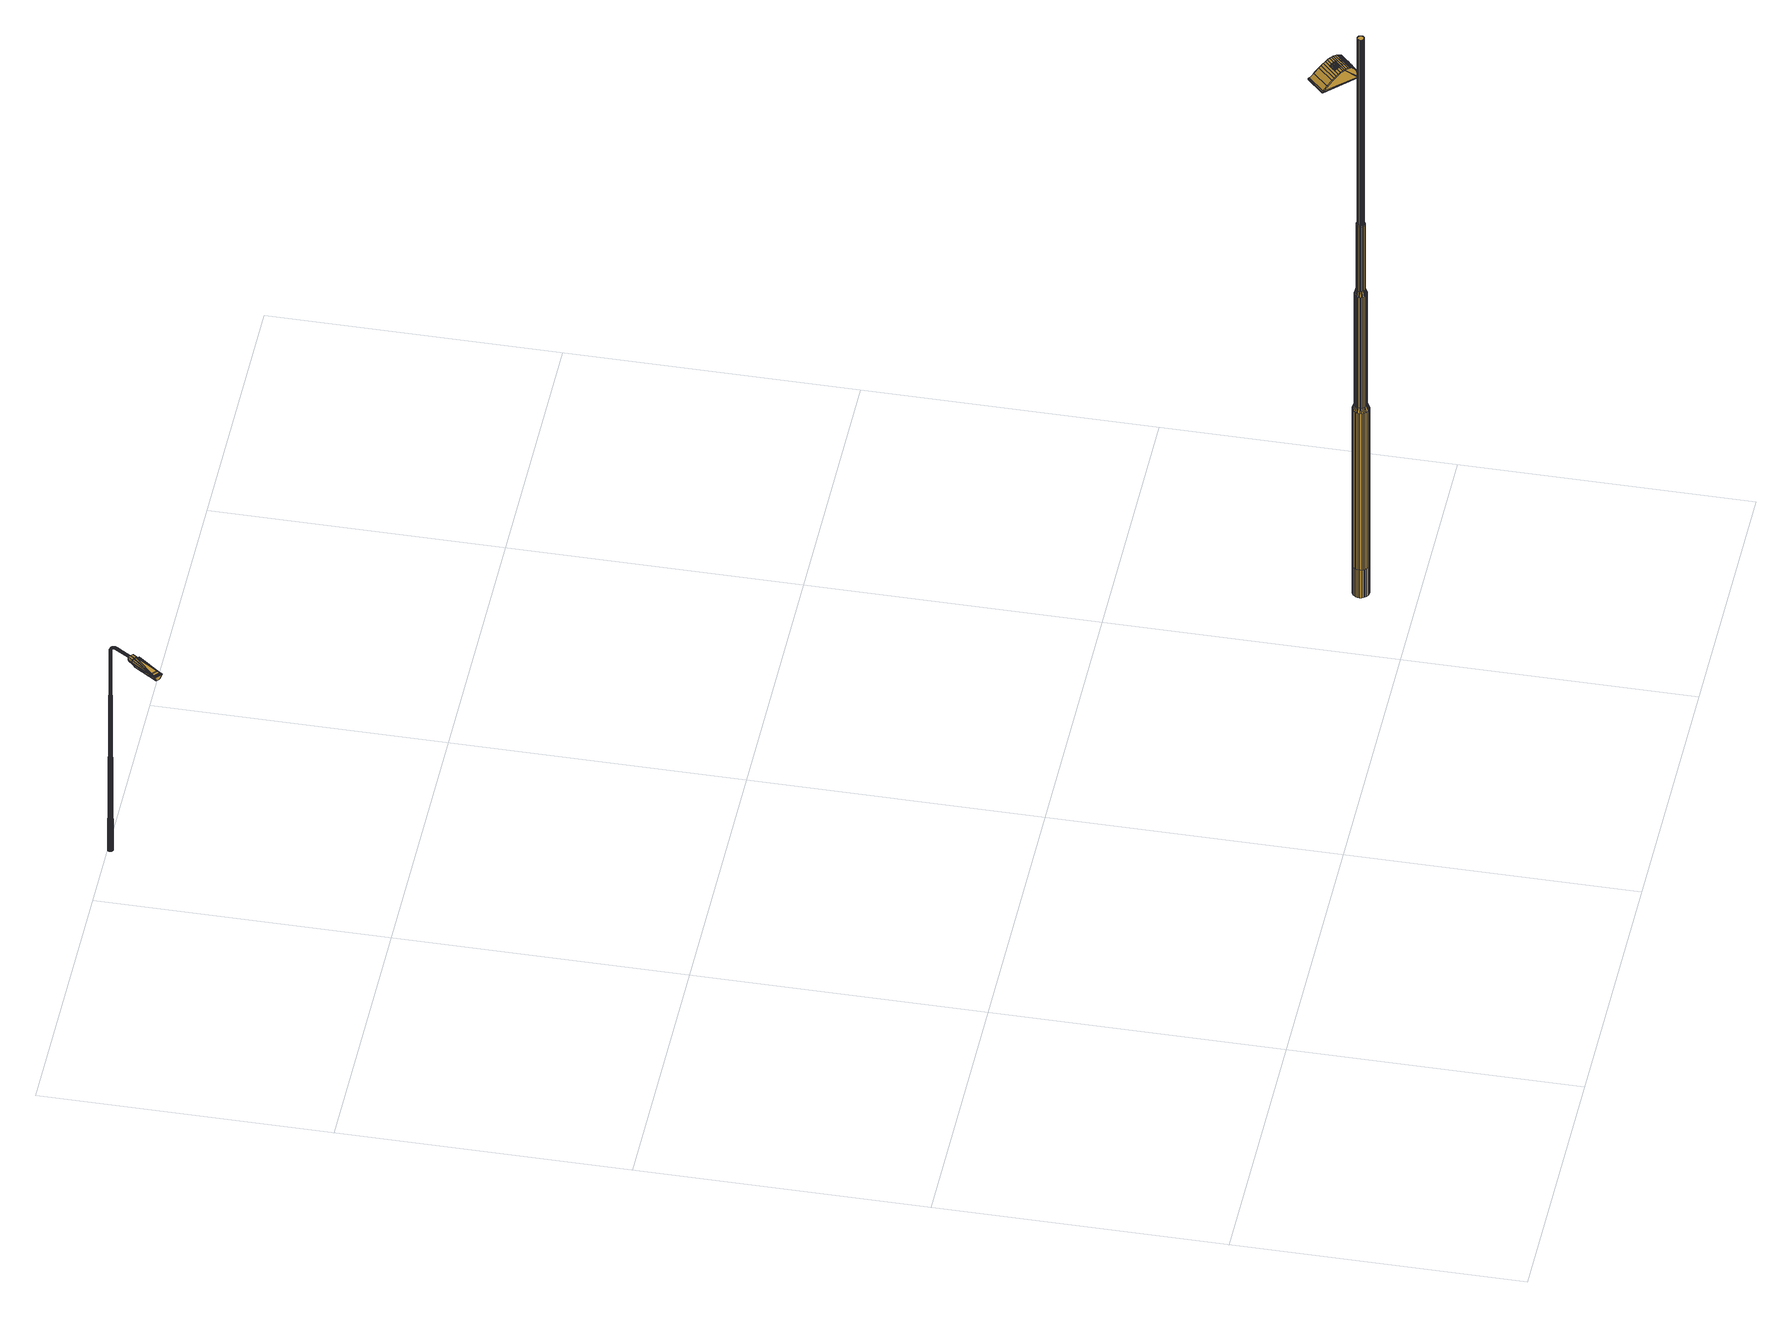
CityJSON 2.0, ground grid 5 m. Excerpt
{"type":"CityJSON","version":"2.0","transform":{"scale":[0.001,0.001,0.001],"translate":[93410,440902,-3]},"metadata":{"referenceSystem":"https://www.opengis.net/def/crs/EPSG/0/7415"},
"CityObjects":{
"cityfurniture1":{"type":"CityFurniture","attributes":{"Lichtpunttype":"Straatverlichting","Brondatum":"12-06-2019","Buurt_nummer":"62","Masttype":"80005 MAST 6M LPH 6M R.grijs VALMONT","Lamptype":"SON PRO E 50W E27","Buurtnaam":"Hillegersberg Noord","Nummer":"1","Geplaatst_op":"01-01-1995","Wijknummer":"6","Nivo":"0","Datum_laatste_mutatie":"07-06-2019","Straatnaam":"Wilgenoord","Thema":"Lichtmasten","Beheerobject":"23442/OVL-001","Armatuurtype":"490 SGS 203 1X SON 50W <NB>","Objecthoogte":"6","Klasse":"Tertiaire weg","Wijknaam":"Hillegersberg-Schiebroek","class":"Paal","function":"Lichtmast"},"geometry":[{"type":"MultiSurface","lod":"2","boundaries":[[[0,1,2,3,4,5]],[[6,7,8,9,10,11]],[[12,13,14,15,16,17]],[[18,19,20,21,22,23]],[[16,15,14,24,25,26]],[[11,10,9,27,28,29]],[[30,31,20,19,18,32]],[[23,22,21,33,34,35]],[[36,37,38,39]],[[40,41,42,31,30,32]],[[43,44,45,46,47,48]],[[14,49,50,24]],[[51,52,53,54]],[[55,56,45,44,43,57]],[[20,58,59,21]],[[49,60,61,50]],[[62,48,52,51]],[[26,25,24,2,1,0]],[[63,64,65,8,7,6]],[[9,66,67,27]],[[68,69,56,55,57,70]],[[71,5,72,73]],[[74,75,76,66]],[[61,77,78,79]],[[77,80,81,78]],[[82,71,73,83]],[[46,84,36,85]],[[37,82,83,38]],[[48,47,46,85,86,52]],[[80,6,11,81]],[[8,74,66,9]],[[87,88,89,90]],[[50,61,79,91]],[[85,36,39,92]],[[93,94,95,96]],[[97,98,99,100]],[[60,101,77,61]],[[102,23,35,103]],[[75,87,90,76]],[[24,50,91,2]],[[96,95,104,105]],[[59,96,105,106]],[[107,16,26,108]],[[109,63,6,80]],[[21,59,106,33]],[[95,51,54,104]],[[110,111,112,113]],[[88,32,18,89]],[[81,11,29,114]],[[98,115,116,99]],[[2,91,117,3]],[[94,62,51,95]],[[79,78,118,119]],[[52,86,85,92,120,53]],[[76,90,111,110]],[[27,67,121,122]],[[67,110,113,121]],[[66,76,110,67]],[[111,102,103,112]],[[123,124,125,126]],[[127,128,71,82]],[[90,89,102,111]],[[91,79,119,117]],[[115,107,108,116]],[[129,130,131,132]],[[58,93,96,59]],[[133,134,135,136]],[[124,137,138,125]],[[139,17,16,107]],[[84,140,37,36]],[[140,127,82,37]],[[101,109,80,77]],[[141,142,40,143]],[[144,141,143,145]],[[146,147,148,149]],[[13,150,49,14]],[[151,152,142,141]],[[136,135,153,154]],[[78,81,114,118]],[[89,18,23,102]],[[128,0,5,71]],[[135,144,145,153]],[[155,156,157,158]],[[159,160,98,97]],[[161,151,141,144]],[[162,57,43,163]],[[164,165,94,93]],[[147,166,167,148]],[[168,169,170,171]],[[31,172,58,20]],[[145,143,88,87]],[[56,97,100,45]],[[150,173,60,49]],[[132,131,174,175]],[[154,153,75,74]],[[176,177,123,178]],[[171,170,165,164]],[[156,179,180,157]],[[163,43,48,62]],[[153,145,87,75]],[[169,181,162,170]],[[166,155,158,167]],[[181,70,57,162]],[[182,168,171,183]],[[45,100,84,46]],[[184,133,136,185]],[[173,186,101,60]],[[186,187,109,101]],[[188,139,107,115]],[[42,183,172,31]],[[170,162,163,165]],[[116,108,128,127]],[[108,26,0,128]],[[99,116,127,140]],[[165,163,62,94]],[[69,159,97,56]],[[160,188,115,98]],[[143,40,32,88]],[[172,164,93,58]],[[187,189,63,109]],[[65,154,74,8]],[[183,171,164,172]],[[100,99,140,84]],[[190,191,192,193]],[[194,195,196,197]],[[198,199,200,201]],[[177,202,124,123]],[[203,204,168,182]],[[205,206,207,208,209,210]],[[211,212,202,177]],[[213,214,215,216]],[[217,210,209,218]],[[219,220,221,222]],[[223,213,216,224]],[[225,190,193,226]],[[220,227,228,221]],[[227,229,230,228]],[[231,232,155,166]],[[206,223,224,207]],[[233,203,182,234]],[[235,236,237,238]],[[239,240,241,242]],[[202,243,137,124]],[[191,194,197,192]],[[195,244,245,196]],[[246,231,166,147]],[[175,174,70,181]],[[245,247,201,248,249,250]],[[179,251,252,253,254,180]],[[152,255,233,234,256,142]],[[257,239,242,258]],[[214,235,238,215]],[[259,198,201,247,245,244]],[[260,261,184,185,262,189]],[[263,226,264,265,266,267]],[[268,211,177,176]],[[269,246,147,146]],[[270,267,266,243]],[[212,270,243,202]],[[271,268,176,252]],[[272,273,233,255,152,274]],[[275,276,277,184,261,260]],[[278,175,181,169]],[[279,280,179,156]],[[234,182,183,42]],[[281,271,252,251,179,280]],[[282,283,130,129]],[[256,234,42,41,40,142]],[[284,282,129,285]],[[126,125,186,173]],[[137,275,260,138]],[[232,279,156,155]],[[204,278,169,168]],[[243,266,275,137]],[[286,287,288,289]],[[290,291,159,69]],[[265,264,277,276,275,266]],[[292,274,152,151]],[[293,294,13,12,17,295]],[[192,197,296,287]],[[297,292,151,161]],[[296,298,292,297]],[[277,289,133,184]],[[226,193,286,264]],[[287,296,297,288]],[[197,196,298,296]],[[196,245,250,298]],[[193,192,287,286]],[[298,250,274,292]],[[291,299,160,159]],[[264,286,289,277]],[[289,288,134,133]],[[149,148,291,290]],[[273,300,203,233]],[[125,138,187,186]],[[157,180,295,301]],[[302,301,139,188]],[[158,157,301,302]],[[167,158,302,299]],[[288,297,161,134]],[[262,185,65,64,63,189]],[[134,161,144,135]],[[138,260,189,187]],[[185,136,154,65]],[[299,302,188,160]],[[301,295,17,139]],[[148,167,299,291]],[[303,126,173,150]],[[304,285,305,306]],[[305,132,175,278]],[[249,248,273,272,274,250]],[[300,306,204,203]],[[200,307,304,308]],[[178,123,126,303]],[[201,200,308,248]],[[294,303,150,13]],[[252,176,178,253]],[[248,308,300,273]],[[254,253,294,293,295,180]],[[307,284,285,304]],[[285,129,132,305]],[[309,217,218,310]],[[253,178,303,294]],[[308,304,306,300]],[[306,305,278,204]],[[117,119,311,312]],[[29,28,27,122,313,314]],[[53,120,92,315,316,317]],[[314,313,122,318,319,320]],[[3,117,312,321]],[[258,242,270,212]],[[112,103,322,323]],[[54,53,317,324]],[[113,112,323,325]],[[104,54,324,326]],[[106,105,327,328]],[[242,241,267,270]],[[329,257,258,330]],[[5,4,3,321,331,72]],[[105,104,326,327]],[[35,34,33,332,333,334]],[[103,35,334,322]],[[33,106,328,332]],[[229,335,336,230]],[[337,225,226,263,267,241]],[[216,215,338,339]],[[340,341,231,246]],[[341,342,232,231]],[[39,38,343,344]],[[338,345,282,284]],[[342,346,279,232]],[[224,216,339,199]],[[38,83,347,343]],[[207,224,199,198]],[[222,221,340,348]],[[92,39,344,315]],[[83,73,349,347]],[[350,351,352,353,354,355]],[[336,355,354,346]],[[353,352,271,281,280,354]],[[346,354,280,279]],[[345,356,283,282]],[[215,238,345,338]],[[221,228,341,340]],[[238,237,356,345]],[[72,331,321,357,358,359]],[[352,360,268,271]],[[351,361,360,352]],[[362,309,310,363]],[[335,364,355,336]],[[360,330,211,268]],[[330,258,212,211]],[[228,230,342,341]],[[365,146,149,366,131,130]],[[208,207,198,259,244,209]],[[361,329,330,360]],[[367,368,369,370]],[[368,362,363,369]],[[230,336,346,342]],[[218,209,244,195]],[[371,219,222,372,237,236]],[[372,222,348,373,356,237]],[[374,375,239,257]],[[376,374,257,329]],[[240,377,370,225,337,241]],[[339,338,284,307]],[[363,310,194,191]],[[375,378,240,239]],[[379,376,329,361]],[[348,340,246,269]],[[366,149,290,380,174,131]],[[369,363,191,190]],[[310,218,195,194]],[[378,381,367,370,377,240]],[[380,290,69,68,70,174]],[[364,382,383,351,350,355]],[[383,379,361,351]],[[370,369,190,225]],[[199,339,307,200]],[[384,220,219,385]],[[385,219,371,236,386,387]],[[318,388,325,323,322,334,333,332,328,327,326,324,317,316,315,344,343,347,349,359,358,357,389,390,391,392,320,319]],[[311,393,391,390]],[[312,311,390,389]],[[386,236,235,394]],[[356,373,348,269,395,283]],[[393,396,392,391]],[[397,398,399,206,205,210]],[[400,397,210,217]],[[395,269,146,365,130,283]],[[401,229,227,402]],[[403,404,400,405]],[[404,400,217,309]],[[406,385,384,407]],[[376,379,408,409]],[[402,227,220,384]],[[410,411,214,213]],[[399,412,223,206]],[[412,410,213,223]],[[413,414,415,416]],[[394,235,214,411]],[[417,362,368,418]],[[419,418,417,420]],[[335,229,401,421]],[[404,309,362,417]],[[411,410,412,399,398,397,400,404,417,418,422,423,424,415,414,409,408,425,426,427,421,401,402,384,385,387,386,394]],[[364,335,421,427]],[[416,415,424,428]],[[424,378,375,415]],[[383,382,364,427,426,425]],[[422,367,381,378,424,423]],[[415,375,374,414]],[[374,376,409,414]],[[424,423,429,428]],[[430,429,423,422]],[[418,368,367,422]],[[379,383,425,408]],[[431,427,426,425,432,433]],[[434,399,412,435]],[[407,384,402,436]],[[432,425,408,437]],[[438,409,414,413]],[[420,417,404,403]],[[439,401,421,440]],[[440,421,427,431]],[[435,412,410,441]],[[442,411,394,443]],[[437,408,409,438]],[[441,410,411,442]],[[405,400,397,444]],[[406,445,446,386,387,385]],[[436,402,401,439]],[[443,394,386,446]],[[434,447,444,397,398,399]],[[430,422,418,419]],[[122,121,388,318]],[[121,113,325,388]],[[114,29,314,396]],[[73,72,359,349]],[[118,114,396,393]],[[321,312,389,357]],[[119,118,393,311]],[[396,314,320,392]],[[448,449,450,451]],[[452,453,454,455]],[[456,457,458]],[[459,460,461]],[[462,463,464]],[[465,466,467]],[[451,450,468,469]],[[470,452,455,471]],[[472,473,474,475]],[[476,470,477,478,479]],[[480,481,482,483]],[[484,458,485,472,473,486,487,488,489]],[[490,475,474,491,492,493,469,468,494,495,496]],[[485,472,475,490]],[[497,498,499,478,477,500]],[[476,501,502,503,488,487,486,473,472,485,456,453,452,470]],[[487,488,504,493,492]],[[466,459,505,506,507]],[[466,508,509]],[[459,462,449,448]],[[501,510,502]],[[465,511,512]],[[513,465,512,514,462,464,515]],[[516,517,497,498]],[[518,462,514]],[[453,456,519,454]],[[473,486,491,474]],[[459,448,451,505]],[[503,510,489]],[[489,520,521,510]],[[456,485,490,496,519]],[[470,471,500,477]],[[498,516,522,499]],[[448,459,466,467,449]],[[466,465,513,515,464,462,459]],[[482,473,486,483]],[[489,503,488]],[[523,466,508]],[[521,501,476]],[[466,509,459]],[[460,459,466]],[[452,457,453]],[[510,501,521]],[[502,501,524,525]],[[463,461,460,523,508,509]],[[510,503,502]],[[503,502,525,526]],[[466,465,508]],[[459,463,462]],[[527,452,470]],[[508,465,513]],[[528,458,457,527]],[[498,497,529,507,506,499]],[[460,466,523]],[[463,459,509]],[[457,452,527]],[[458,456,485]],[[512,514,518,487,486,473,472,511]],[[459,461,463]],[[471,455,454,519,496,495,529,497,517,497,500]],[[462,464,515,513,465,467,449]],[[486,487,492,491]],[[449,467,494,468,450]],[[528,520,489,484,458]],[[467,466,507,529,495,494]],[[488,503,526,504]],[[520,528,527,470,476,521]],[[463,509,508,513,515,464]],[[457,456,453]],[[451,469,493,504,526,525,524,479,478,499,522,499,506,505]],[[501,476,479,524]],[[530,531,532,533]],[[533,534,535,532]],[[536,537,538,533,532,539]],[[538,540,534,533]],[[541,542,543,544,540,538,537]],[[545,531,530,546]],[[547,548,549,536,539,550,551]],[[532,535,550,539]],[[541,549,548,542]],[[532,531,545,552,553,535]],[[537,536,549,541]],[[554,555,546,530,533,534]]]}]},
"cityfurniture2":{"type":"CityFurniture","attributes":{"Lichtpunttype":"Straatverlichting","Brondatum":"12-06-2019","Buurt_nummer":"62","Masttype":"TRAMMAST LPH 10M","Lamptype":"CPO-TW 140W KL.728","Buurtnaam":"Hillegersberg Noord","Nummer":"15","Uithoudertype":"UITHOUDER OV CONVERSIEMODEL","Geplaatst_op":"02-12-2010","Wijknummer":"6","Nivo":"0","Datum_laatste_mutatie":"07-06-2019","Straatnaam":"Straatweg","Thema":"Lichtmasten","Beheerobject":"71935/OVL-015","Armatuurtype":"4767 ARM SGS 453 1X CPO-TW 140W K EB OC FG EVSA VLAK GLAS LS-6","Objecthoogte":"10","Klasse":"Verbindingsweg 2-zijdig","Wijknaam":"Hillegersberg-Schiebroek","class":"Paal","function":"Lichtmast"},"geometry":[{"type":"MultiSurface","lod":"2","boundaries":[[[556,557,558,559]],[[560,561,562,563]],[[564,565,566,567]],[[568,569,557,556]],[[570,571,572,573]],[[573,572,565,564]],[[559,558,561,560]],[[567,566,569,568]],[[574,564,567,575]],[[576,556,559,577]],[[578,579,580,581]],[[582,583,584,585]],[[586,587,588,589]],[[575,567,568,590]],[[591,592,579,578]],[[585,584,593,594]],[[590,568,556,576]],[[595,596,583,582]],[[597,560,563,598]],[[599,570,573,600]],[[601,602,587,586]],[[577,559,560,597]],[[600,573,564,574]],[[589,588,571,570]],[[603,604,602,601]],[[605,606,592,591]],[[594,593,606,605]],[[598,563,596,595]],[[579,607,608,580]],[[563,562,609,596]],[[610,611,612,613]],[[614,615,611,610]],[[584,616,617,593]],[[618,619,615,614]],[[620,621,619,618]],[[622,623,621,620]],[[606,624,625,592]],[[593,617,624,606]],[[592,625,607,579]],[[626,627,604,603]],[[613,612,627,626]],[[583,628,616,584]],[[580,608,623,622]],[[596,609,628,583]],[[629,630,631,632]],[[633,634,635,636]],[[637,638,639,640]],[[641,642,643,644]],[[645,646,647,648]],[[648,647,649,650]],[[636,635,651,652]],[[653,654,634,633]],[[655,656,657,658]],[[640,639,659,660]],[[650,649,630,629]],[[661,662,654,653]],[[663,664,662,661]],[[644,643,664,663]],[[660,659,642,641]],[[665,666,638,637]],[[658,657,666,665]],[[630,667,668,631]],[[646,669,670,647]],[[671,672,673,674]],[[634,675,676,635]],[[677,678,679,680]],[[681,682,669,646]],[[643,683,684,664]],[[680,679,685,686]],[[687,688,689,690]],[[647,670,691,649]],[[649,691,667,630]],[[654,692,675,634]],[[674,673,656,655]],[[690,689,678,677]],[[642,693,683,643]],[[635,676,694,651]],[[695,696,672,671]],[[686,685,696,695]],[[664,684,697,662]],[[652,651,682,681]],[[662,697,692,654]],[[631,668,688,687]],[[698,699,700,701]],[[702,703,704,705]],[[706,707,708,709]],[[710,711,699,698]],[[709,708,703,702]],[[712,713,714,715]],[[701,700,707,706]],[[716,717,718,719]],[[719,718,713,712]],[[705,704,720,721]],[[715,714,711,710]],[[722,698,701,723]],[[648,716,719,645]],[[721,720,724,725]],[[726,702,705,727]],[[725,724,728,729]],[[730,731,732,733]],[[733,732,734,735]],[[736,737,738,739]],[[739,738,740,741]],[[741,740,742,743]],[[743,742,744,745]],[[745,744,746,747]],[[748,706,709,749]],[[735,734,717,716]],[[723,701,706,748]],[[750,715,710,751]],[[752,753,754,755]],[[729,728,753,752]],[[755,754,756,757]],[[757,756,758,759]],[[759,758,737,736]],[[747,746,760,761]],[[762,712,715,750]],[[751,710,698,722]],[[749,709,702,726]],[[761,760,731,730]],[[645,719,712,762]],[[763,745,747,764]],[[765,739,741,766]],[[767,721,725,768]],[[769,752,755,770]],[[723,653,633,722]],[[771,736,739,765]],[[766,741,743,772]],[[650,735,716,648]],[[768,725,729,773]],[[773,729,752,769]],[[774,757,759,775]],[[770,755,757,774]],[[632,730,733,629]],[[772,743,745,763]],[[727,705,721,767]],[[764,747,761,776]],[[722,633,636,751]],[[629,733,735,650]],[[776,761,730,632]],[[775,759,736,771]],[[751,636,652,750]],[[770,658,665,769]],[[766,686,695,765]],[[764,690,677,763]],[[774,655,658,770]],[[727,641,644,726]],[[773,637,640,768]],[[775,674,655,774]],[[748,661,653,723]],[[749,663,661,748]],[[776,687,690,764]],[[726,644,663,749]],[[767,660,641,727]],[[750,652,681,762]],[[769,665,637,773]],[[772,680,686,766]],[[765,695,671,771]],[[768,640,660,767]],[[762,681,646,645]],[[763,677,680,772]],[[632,631,687,776]],[[734,732,731,760,746,744,742,740,738,737,758,756,754,753,728,724,720,704,703,708,707,700,699,711,714,713,718,717]],[[672,777,778,673]],[[679,779,780,685]],[[678,781,779,679]],[[668,782,783,688]],[[657,784,785,666]],[[669,786,787,670]],[[639,788,789,659]],[[651,694,790,682]],[[689,791,781,678]],[[696,792,777,672]],[[682,790,786,669]],[[673,778,793,656]],[[667,794,782,668]],[[659,789,693,642]],[[685,780,792,696]],[[688,783,791,689]],[[638,795,788,639]],[[666,785,795,638]],[[656,793,784,657]],[[780,585,594,792]],[[779,582,585,780]],[[792,594,605,777]],[[670,787,796,691]],[[784,581,797,785]],[[778,591,578,793]],[[781,595,582,779]],[[789,798,799,693]],[[691,796,794,667]],[[683,800,801,684]],[[785,797,802,795]],[[676,803,599,694]],[[693,799,800,683]],[[777,605,591,778]],[[675,804,803,676]],[[692,805,804,675]],[[788,806,798,789]],[[793,578,581,784]],[[795,802,806,788]],[[684,801,807,697]],[[697,807,805,692]],[[791,598,595,781]],[[694,599,600,790]],[[786,574,575,787]],[[581,580,622,797]],[[802,620,618,806]],[[787,575,590,796]],[[803,589,570,599]],[[798,614,610,799]],[[782,577,597,783]],[[807,603,601,805]],[[800,613,626,801]],[[796,590,576,794]],[[806,618,614,798]],[[783,597,598,791]],[[790,600,574,786]],[[804,586,589,803]],[[805,601,586,804]],[[801,626,603,807]],[[794,576,577,782]],[[799,610,613,800]],[[797,622,620,802]],[[808,809,810,811]],[[812,813,814,815]],[[816,817,818]],[[811,810,819,820]],[[821,822,823]],[[824,825,826,827]],[[816,828,829,830]],[[831,832,833,834]],[[815,814,835,836]],[[827,826,813,812]],[[823,837,821]],[[838,839,832,831]],[[836,835,840,841]],[[842,843,844,845]],[[834,833,823,822]],[[846,847,848,849]],[[849,848,850,851]],[[851,850,843,842]],[[818,830,816]],[[845,844,809,808]],[[841,840,839,838]],[[820,819,825,824]],[[852,853,854,855]],[[856,857,853,852]],[[858,859,860]],[[859,861,860]],[[859,862,861]],[[863,864,857,856]],[[865,866,854,853,857,864,867,868,869,870,871,872],[873,874,859,858,875,876]],[[859,874,877,862]],[[862,878,861]],[[862,866,865,878]],[[878,865,872,861]],[[855,854,866,862]],[[879,867,864,863]],[[880,844,843,881]],[[882,809,844,880]],[[883,819,810,884]],[[885,825,819,883]],[[884,810,809,882]],[[886,826,825,885]],[[887,888,889,890]],[[891,892,893,818]],[[894,895,892,891]],[[896,897,898,899]],[[900,901,902,903]],[[897,900,903,898]],[[904,896,899,905]],[[771,671,674,775]],[[906,907,908,909]],[[910,911,912,913]],[[911,906,909,912]],[[914,915,916,917]],[[918,919,920,921]],[[922,914,917,923]],[[924,925,926,927]],[[928,918,921,929]],[[930,904,905,931]],[[932,933,934,935]],[[919,932,935,920]],[[936,937,938,939]],[[925,928,929,926]],[[937,922,923,938]],[[940,941,942,943]],[[915,940,943,916]],[[944,936,939,945]],[[933,946,947,934]],[[941,930,931,942]],[[948,949,950,951]],[[952,948,951,953]],[[954,952,953,955]],[[956,957,958,959]],[[960,961,962,963]],[[961,964,965,962]],[[949,960,963,950]],[[966,967,968,969]],[[970,971,972,973]],[[974,975,976,977]],[[971,978,979,972]],[[980,981,982,983]],[[967,984,985,968]],[[986,987,988,989]],[[990,991,992,993]],[[964,974,977,965]],[[994,970,973,995]],[[991,966,969,992]],[[996,986,989,997]],[[975,990,993,976]],[[987,994,995,988]],[[981,998,999,982]],[[998,996,997,999]],[[1000,1001,1002,1003]],[[1004,1005,1006,1007]],[[1008,1009,1010,1011]],[[1009,1000,1003,1010]],[[1012,956,959,1013]],[[1001,1004,1007,1002]],[[1005,1012,1013,1006]],[[1014,1015,1016,1017]],[[1018,1019,1020,1021]],[[1022,1023,1024,1025]],[[1015,1026,1027,1016]],[[1028,1029,1030,1031]],[[1019,1032,1033,1020]],[[907,1034,1035,908]],[[1023,1008,1011,1024]],[[1036,1028,1031,1037]],[[1038,1014,1017,1039]],[[1029,1022,1025,1030]],[[1034,1040,1041,1035]],[[1040,1038,1039,1041]],[[1042,1018,1021,1043]],[[1026,1042,1043,1027]],[[1044,832,839,1045]],[[1046,833,832,1044]],[[1047,823,833,1046]],[[829,837,823,1047]],[[1048,1049,1050,1051]],[[873,1052,863]],[[1053,1054,1055]],[[860,1056,1057]],[[1058,1059,875,858]],[[1059,1058,1049,1048]],[[876,875,1052]],[[858,860,1057]],[[1049,1058,858,859]],[[855,862,877,873]],[[873,876,1052]],[[863,856,852]],[[1057,1052,875,858]],[[873,852,855]],[[1052,879,863]],[[1053,1055,873,876,1048,1051,1060]],[[873,863,852]],[[1061,1062,895,894]],[[1063,1064,1065,1066]],[[1067,847,1068,1069]],[[1066,1065,1062,1061]],[[1069,1068,1064,1063]],[[1070,848,847,1067]],[[881,843,850,1071]],[[1071,850,848,1070]],[[1072,1073,1074,1075]],[[1076,1077,1078,1079]],[[1080,1081,1082,1083]],[[1084,1085,1086,1087]],[[1088,1089,1090,1091]],[[1092,1088,1091,1093]],[[1094,1095,1096,1097]],[[1098,1092,1093,1099]],[[1081,1098,1099,1082]],[[1077,1100,1101,1078]],[[1085,1072,1075,1086]],[[1073,1076,1079,1074]],[[1102,1084,1087,1103]],[[1089,1102,1103,1090]],[[1104,1094,1097,1105]],[[1106,1107,1108,1109]],[[1110,1104,1105,1111]],[[1112,1113,1114,1115]],[[1116,1117,1118,1119]],[[1120,1121,1122,1123]],[[1113,1106,1109,1114]],[[1124,1125,1126,1127]],[[1128,1110,1111,1129]],[[1130,1131,1132,1133]],[[1131,1124,1127,1132]],[[1117,1128,1129,1118]],[[1134,1116,1119,1135]],[[978,1130,1133,979]],[[1121,1134,1135,1122]],[[1107,1120,1123,1108]],[[1136,1137,1138,1139]],[[1140,1141,1142,1143]],[[1144,1145,1146,1147]],[[1141,1148,1149,1142]],[[1150,1151,1152,1153]],[[1151,1154,1155,1152]],[[1156,1136,1139,1157]],[[1145,1150,1153,1146]],[[1154,1158,1159,1155]],[[1158,1156,1157,1159]],[[1160,1144,1147,1161]],[[1162,1163,1164,1165]],[[1166,1162,1165,1167]],[[1168,1160,1161,1169]],[[1148,1168,1169,1149]],[[1052,868,867,879]],[[1056,870,869,1057]],[[1170,893,1171]],[[1171,893,892,1172]],[[1173,1062,1065,1174]],[[821,1175,1170,837]],[[1057,869,868,1052]],[[1171,1175,1170]],[[861,872,871,860]],[[1176,1177,1064]],[[860,871,870,1056]],[[1068,847,846]],[[1178,895,1062,1173]],[[1172,892,895,1178]],[[1064,1068,1176]],[[846,1176,1068]],[[1174,1065,1064,1177]],[[816,1179,817]],[[1180,1047,1046,1181]],[[829,1047,1180]],[[1180,828,829]],[[1045,839,840,1182]],[[1182,840,835,1183]],[[1184,814,813,1185]],[[1185,813,826,886]],[[1183,835,814,1184]],[[1186,924,927,1187]],[[1188,1189,1190,1191]],[[1192,1193,1194,1195]],[[1196,1197,1198,1199]],[[1189,1200,1201,1190]],[[1193,1188,1191,1194]],[[1200,1186,1187,1201]],[[1202,1203,1204,1205]],[[1206,1207,1208,1209]],[[1050,1210,1060,1051]],[[1211,1196,1199,1212]],[[1213,1211,1212,1214]],[[1215,1206,1209,1216]],[[1048,876,875,1059]],[[1207,1217,1218,1208]],[[1219,1202,1205,1220]],[[1221,1222,1223,1224]],[[1222,1215,1216,1223]],[[1203,1221,1224,1204]],[[1217,1225,1226,1218]],[[1210,1054,1060]],[[1225,1213,1214,1226]],[[1050,1049,859,874,877,1227,1054,1210]],[[1053,1060,1054]],[[1227,1055,1054]],[[1055,1227,873]],[[877,873,1227]],[[1228,1070,1067,1229]],[[1230,884,882,1231]],[[1232,1071,1070,1228]],[[1233,883,884,1230]],[[1234,885,883,1233]],[[1235,1061,894,1236]],[[1237,1066,1061,1235]],[[1238,1185,886,1179]],[[1239,1184,1185,1238]],[[1240,1044,1045,1241]],[[1242,1182,1183,1243]],[[1181,1046,1044,1240]],[[1236,894,891,1244]],[[1245,880,881,1246]],[[1231,882,880,1245]],[[1243,1183,1184,1239]],[[1229,1067,1069,1247]],[[1244,891,818,817]],[[1247,1069,1063,1248]],[[1248,1063,1066,1237]],[[1179,886,885,1234]],[[1246,881,1071,1232]],[[1241,1045,1182,1242]],[[1175,1171,827]],[[827,812,815,836,841,838,831,834,822,1175]],[[1249,1250,1251,1252]],[[1252,1251,888,887]],[[1253,1254,1250,1249]],[[890,1255,1256,1253,1249,1252,887]],[[1257,1258,1259,1260]],[[1261,1262,1263,1264]],[[1256,1265,1254,1253]],[[1255,1266,1265,1256]],[[1266,889,888,1251,1250,1254,1265]],[[1267,1268,1269,1270]],[[1262,1271,1272,1263]],[[890,889,1266,1255]],[[1273,1274,1275,1276]],[[1277,1257,1260,1278]],[[1163,1261,1264,1164]],[[1274,1267,1270,1275]],[[1268,1279,1280,1269]],[[1271,1273,1276,1272]],[[1279,1277,1278,1280]],[[818,893,1170,830]],[[1177,846,849,851,842,845,808,811,820,824,827,1171,1172,1178,1173,1174]],[[1177,1176,846]],[[816,828,1180]],[[1180,1181,1240,1241,1242,1243,1239,1238,1179,816]],[[1175,822,821]],[[1247,1248,1237,1235,1236,1244,817,1179,1234,1233,1230,1231,1245,1246,1232,1228,1229]]]}]}
},
"vertices":[
[1124,19835,5442],[1124,19836,5445],[1125,19837,5447],[1111,19821,5455],[1110,19820,5452],[1110,19820,5450],[1133,19867,5453],[1132,19869,5453],[1130,19871,5454],[1115,19855,5465],[1118,19853,5464],[1119,19851,5464],[1159,19876,5409],[1161,19877,5411],[1149,19864,5425],[1149,19864,5423],[1147,19862,5421],[1159,19875,5407],[1098,19863,5451],[1097,19863,5449],[1096,19862,5447],[1083,19846,5455],[1083,19847,5457],[1083,19847,5459],[1137,19851,5437],[1137,19850,5435],[1136,19849,5433],[1101,19838,5473],[1103,19836,5473],[1104,19834,5472],[1110,19877,5439],[1109,19876,5437],[1111,19878,5441],[1069,19830,5460],[1069,19830,5462],[1069,19831,5465],[1097,19827,5437],[1101,19823,5439],[1088,19808,5443],[1084,19812,5441],[1123,19892,5429],[1122,19891,5427],[1121,19890,5425],[1114,19860,5421],[1115,19857,5421],[1117,19856,5420],[1105,19843,5429],[1104,19845,5430],[1102,19847,5430],[1151,19867,5429],[1139,19853,5441],[1086,19836,5439],[1090,19833,5437],[1076,19818,5441],[1073,19821,5443],[1126,19870,5410],[1128,19869,5409],[1124,19872,5410],[1095,19860,5442],[1082,19845,5450],[1152,19870,5433],[1139,19856,5445],[1099,19851,5432],[1146,19882,5440],[1145,19884,5440],[1143,19886,5440],[1112,19858,5464],[1096,19841,5472],[1136,19881,5397],[1138,19880,5397],[1134,19883,5397],[1108,19820,5445],[1096,19804,5455],[1094,19805,5450],[1125,19874,5453],[1121,19876,5451],[1107,19860,5462],[1138,19860,5449],[1124,19844,5459],[1125,19840,5456],[1136,19863,5451],[1122,19847,5462],[1105,19821,5441],[1091,19806,5446],[1109,19840,5430],[1093,19829,5436],[1091,19830,5436],[1117,19878,5449],[1114,19879,5445],[1100,19863,5456],[1103,19862,5459],[1126,19838,5451],[1080,19815,5441],[1095,19858,5438],[1096,19854,5434],[1084,19840,5441],[1082,19843,5445],[1132,19865,5410],[1136,19863,5411],[1125,19851,5423],[1121,19853,5421],[1151,19874,5436],[1086,19847,5464],[1071,19831,5469],[1070,19825,5446],[1069,19828,5450],[1068,19830,5455],[1144,19861,5417],[1133,19849,5429],[1149,19878,5438],[1093,19844,5471],[1089,19846,5468],[1074,19829,5473],[1077,19827,5476],[1108,19831,5471],[1140,19862,5414],[1129,19849,5425],[1112,19822,5459],[1110,19827,5468],[1111,19825,5464],[1079,19816,5441],[1082,19824,5478],[1086,19821,5479],[1183,19905,5382],[1183,19910,5385],[1173,19899,5403],[1174,19895,5401],[1117,19836,5434],[1121,19835,5438],[1155,19914,5351],[1157,19910,5350],[1151,19902,5367],[1148,19907,5368],[1162,19915,5407],[1157,19917,5405],[1147,19905,5423],[1151,19903,5424],[1182,19915,5386],[1172,19904,5405],[1155,19873,5404],[1114,19837,5432],[1138,19906,5418],[1134,19905,5414],[1126,19893,5433],[1142,19906,5421],[1130,19892,5436],[1161,19906,5350],[1165,19903,5350],[1158,19895,5367],[1154,19899,5367],[1163,19879,5414],[1148,19918,5401],[1145,19917,5398],[1134,19891,5438],[1139,19889,5440],[1175,19901,5352],[1179,19901,5354],[1172,19893,5372],[1168,19893,5370],[1142,19877,5397],[1146,19874,5399],[1152,19918,5403],[1121,19876,5411],[1110,19864,5423],[1107,19871,5429],[1108,19868,5425],[1170,19901,5351],[1163,19894,5368],[1129,19896,5404],[1130,19892,5401],[1119,19880,5414],[1118,19884,5417],[1108,19875,5433],[1164,19884,5418],[1143,19894,5383],[1140,19898,5384],[1189,19909,5360],[1190,19914,5362],[1182,19901,5380],[1183,19903,5356],[1177,19895,5374],[1131,19887,5399],[1130,19900,5407],[1119,19887,5421],[1166,19912,5407],[1155,19900,5425],[1163,19887,5421],[1162,19892,5423],[1151,19874,5401],[1159,19896,5424],[1190,19947,5321],[1185,19949,5321],[1181,19944,5344],[1186,19942,5344],[1180,19949,5320],[1175,19948,5319],[1171,19944,5341],[1176,19944,5343],[1168,19943,5317],[1165,19939,5316],[1161,19935,5336],[1163,19938,5338],[1191,19919,5364],[1139,19911,5392],[1139,19907,5389],[1173,19948,5274],[1171,19947,5274],[1171,19946,5295],[1172,19947,5296],[1173,19949,5296],[1175,19950,5274],[1197,19921,5341],[1197,19925,5343],[1166,19938,5273],[1166,19933,5273],[1165,19932,5294],[1165,19937,5294],[1179,19952,5274],[1178,19951,5297],[1172,19919,5273],[1177,19916,5273],[1176,19916,5293],[1172,19918,5293],[1168,19943,5274],[1167,19942,5295],[1195,19944,5321],[1190,19939,5345],[1182,19915,5273],[1181,19914,5294],[1187,19914,5273],[1186,19913,5294],[1175,19907,5332],[1180,19907,5333],[1142,19914,5395],[1132,19902,5411],[1167,19928,5273],[1169,19923,5273],[1169,19922,5293],[1166,19927,5294],[1203,19939,5297],[1201,19943,5298],[1198,19940,5321],[1200,19936,5321],[1190,19924,5366],[1171,19947,5318],[1167,19941,5340],[1170,19909,5332],[1165,19940,5339],[1158,19932,5358],[1159,19933,5359],[1161,19935,5360],[1185,19905,5357],[1186,19906,5358],[1179,19898,5377],[1178,19897,5376],[1143,19915,5396],[1134,19904,5413],[1204,19934,5297],[1201,19931,5320],[1169,19944,5318],[1169,19908,5407],[1169,19910,5407],[1157,19898,5424],[1192,19936,5345],[1184,19932,5367],[1186,19930,5367],[1187,19928,5366],[1193,19935,5344],[1195,19916,5340],[1166,19911,5331],[1196,19930,5344],[1192,19912,5338],[1152,19925,5379],[1151,19923,5377],[1153,19926,5380],[1179,19919,5387],[1178,19921,5388],[1176,19923,5388],[1139,19902,5386],[1184,19907,5335],[1189,19909,5336],[1190,19911,5337],[1160,19920,5332],[1163,19916,5332],[1159,19925,5333],[1154,19919,5352],[1180,19935,5366],[1175,19937,5366],[1167,19928,5386],[1172,19926,5387],[1146,19890,5382],[1151,19887,5383],[1158,19928,5382],[1169,19887,5393],[1171,19888,5395],[1168,19885,5392],[1170,19937,5364],[1162,19928,5385],[1165,19936,5362],[1155,19885,5384],[1148,19920,5374],[1164,19884,5389],[1160,19883,5386],[1173,19891,5398],[1154,19923,5354],[1147,19912,5370],[1147,19916,5372],[1159,19929,5335],[1155,19928,5356],[1184,19953,5274],[1183,19952,5297],[1097,19808,5469],[1098,19806,5465],[1088,19819,5478],[1089,19818,5478],[687,19370,5550],[685,19371,5550],[683,19373,5550],[692,19375,5588],[694,19373,5587],[695,19372,5587],[1097,19805,5460],[677,19385,5578],[680,19383,5582],[679,19376,5552],[683,19381,5585],[677,19380,5555],[675,19382,5559],[675,19385,5564],[1204,19929,5297],[1201,19926,5319],[1096,19804,5457],[675,19385,5569],[675,19385,5571],[675,19385,5574],[1192,19915,5273],[1191,19914,5294],[1196,19942,5321],[1162,19929,5314],[1163,19934,5315],[1174,19913,5313],[1178,19911,5313],[1183,19910,5314],[694,19363,5552],[691,19366,5550],[1163,19924,5313],[1188,19911,5315],[698,19361,5555],[1170,19916,5313],[701,19360,5559],[1197,19918,5295],[1199,19921,5295],[1196,19918,5317],[1194,19915,5316],[1193,19914,5316],[1196,19917,5295],[1167,19920,5313],[703,19359,5569],[703,19359,5566],[703,19359,5564],[1200,19921,5318],[1202,19924,5296],[1189,19953,5274],[1188,19952,5297],[1196,19918,5274],[1160,19908,5350],[1153,19900,5367],[1198,19948,5274],[1194,19951,5274],[1193,19950,5298],[1197,19947,5298],[1171,19921,5273],[1171,19920,5293],[1168,19917,5313],[1205,19934,5274],[1204,19939,5274],[1204,19929,5274],[1199,19945,5298],[1201,19944,5274],[1203,19925,5274],[1145,19891,5383],[1200,19946,5274],[1198,19919,5274],[1200,19921,5274],[1177,19916,5003],[1172,19919,5003],[1169,19923,5003],[1171,19921,5003],[688,19378,5587],[704,19360,5574],[703,19362,5578],[701,19365,5582],[698,19368,5585],[1095,19811,5473],[1167,19928,5003],[1165,19914,5332],[1092,19813,5476],[1175,19950,5003],[1173,19948,5003],[1171,19947,5003],[1179,19952,5003],[1187,19914,5003],[1182,19915,5003],[1182,19981,977],[1184,19953,5003],[1171,19979,977],[1154,19898,977],[1164,19892,977],[1203,19925,5003],[1204,19929,5003],[1166,19938,5003],[1166,19933,5003],[1168,19943,5003],[1233,19936,977],[1205,19934,5003],[1204,19939,5003],[1231,19949,977],[1189,19953,5003],[1194,19951,5003],[1207,19976,977],[1195,19981,977],[1192,19915,5003],[1198,19948,5003],[1200,19946,5003],[1201,19944,5003],[1200,19921,5003],[1198,19919,5003],[1196,19918,5003],[1225,19960,977],[1221,19965,977],[1217,19969,977],[1211,19894,977],[1221,19902,977],[1217,19898,977],[1150,19966,977],[1142,19955,977],[1176,19887,977],[1228,19913,977],[1232,19925,977],[1188,19886,977],[1200,19889,977],[1139,19943,977],[1138,19931,977],[1140,19919,977],[1159,19973,977],[1150,19903,977],[1146,19907,977],[1154,19970,977],[664,19454,5547],[691,19485,5540],[689,19487,5540],[662,19456,5547],[395,18931,5631],[584,19144,5583],[587,19142,5583],[398,18928,5631],[772,19357,5535],[552,19162,5496],[740,19375,5443],[273,19012,5647],[729,19419,5625],[717,19433,5619],[682,19474,5588],[705,19447,5608],[709,19450,5588],[790,19378,5588],[382,18916,5647],[800,19389,5540],[691,19489,5540],[690,19488,5536],[381,18915,5635],[384,18913,5635],[783,19400,5529],[781,19401,5529],[784,19404,5528],[785,19403,5528],[273,19011,5635],[379,18912,5635],[268,19010,5635],[270,19013,5635],[704,19466,5494],[779,19399,5494],[780,19400,5507],[704,19466,5507],[712,19400,5443],[798,19386,5529],[706,19468,5529],[703,19470,5529],[689,19483,5529],[685,19423,5443],[800,19389,5528],[708,19471,5528],[706,19473,5528],[690,19487,5528],[802,19391,5540],[805,19388,5540],[803,19387,5528],[382,18910,5643],[271,19009,5643],[268,19011,5643],[382,18910,5635],[287,19027,5631],[475,19240,5583],[663,19453,5535],[687,19484,5529],[271,19014,5647],[269,19012,5647],[380,18914,5647],[760,19398,5608],[732,19423,5608],[497,19211,5496],[784,19401,5544],[786,19403,5581],[764,19402,5588],[707,19474,5581],[736,19427,5588],[273,19011,5643],[384,18913,5643],[705,19471,5544],[775,19355,5535],[315,18995,5535],[309,18998,5549],[270,19013,5643],[744,19409,5619],[284,19029,5631],[473,19242,5583],[661,19455,5535],[364,18949,5549],[360,18955,5535],[383,18911,5647],[855,19485,5486],[780,19552,5486],[781,19553,5508],[857,19486,5508],[782,19402,5528],[706,19469,5528],[781,19558,5507],[860,19487,5507],[858,19485,5508],[779,19555,5508],[783,19400,5528],[864,19492,5570],[785,19402,5581],[782,19399,5544],[781,19398,5529],[702,19464,5494],[778,19397,5494],[703,19469,5544],[705,19472,5581],[785,19562,5570],[704,19471,5528],[702,19468,5529],[703,19465,5507],[704,19466,5529],[780,19400,5529],[779,19398,5507],
[11427,1020,1455],[11427,1020,855],[11419,989,855],[11419,989,1455],[11417,958,1455],[11417,958,855],[11422,926,855],[11422,926,1455],[11493,1092,1455],[11493,1092,855],[11466,1074,855],[11466,1074,1455],[11444,1049,1455],[11444,1049,855],[11553,1109,1455],[11553,1109,855],[11522,1104,855],[11522,1104,1455],[11493,1092,4855],[11466,1074,4855],[11427,1020,4855],[11419,989,4855],[11600,826,4855],[11600,826,1455],[11629,839,1455],[11629,839,4855],[11452,870,4855],[11452,870,1455],[11477,848,1455],[11477,848,4855],[11616,1098,1455],[11616,1098,855],[11585,1107,855],[11585,1107,1455],[11444,1049,4855],[11569,821,4855],[11569,821,1455],[11506,832,1455],[11506,832,4855],[11434,897,4855],[11434,897,1455],[11417,958,4855],[11422,926,4855],[11553,1109,4855],[11522,1104,4855],[11645,1082,1455],[11645,1082,855],[11669,1060,1455],[11669,1060,855],[11537,823,4855],[11537,823,1455],[11600,826,855],[11629,839,855],[11434,897,855],[11705,973,1455],[11705,973,855],[11699,1004,855],[11699,1004,1455],[11703,941,1455],[11703,941,855],[11477,848,855],[11506,832,855],[11694,910,1455],[11694,910,855],[11678,881,1455],[11678,881,855],[11656,856,1455],[11656,856,855],[11537,823,855],[11569,821,855],[11688,1033,1455],[11688,1033,855],[11452,870,855],[11488,996,8855],[11488,996,7455],[11483,980,7455],[11483,980,8855],[11587,1037,7455],[11600,1066,7355],[11578,1073,7355],[11570,1042,7455],[11619,923,7455],[11647,904,7355],[11659,926,7355],[11628,939,7455],[11634,971,7455],[11667,973,7355],[11663,996,7355],[11631,988,7455],[11522,1034,8855],[11522,1034,7455],[11508,1024,7455],[11508,1024,8855],[11497,1011,7455],[11497,1011,8855],[11553,1075,7355],[11554,1043,7455],[11602,1028,7455],[11622,1054,7355],[11579,894,7455],[11588,863,7355],[11610,871,7355],[11594,901,7455],[11665,949,7355],[11633,955,7455],[11615,1017,7455],[11640,1038,7355],[11625,1003,7455],[11654,1018,7355],[11608,910,7455],[11630,885,7355],[11459,1008,7355],[11453,985,7355],[11507,1061,7355],[11488,1048,7355],[11545,892,7455],[11541,860,7355],[11564,859,7355],[11562,892,7455],[11600,1066,4955],[11578,1073,4955],[11491,931,7455],[11464,915,7355],[11478,895,7355],[11501,917,7455],[11537,1040,7455],[11529,1071,7355],[11663,996,4955],[11654,1018,4955],[11496,878,7355],[11514,906,7455],[11482,963,7455],[11451,961,7355],[11455,938,7355],[11485,946,7455],[11471,1030,7355],[11622,1054,4955],[11667,973,4955],[11553,1075,4955],[11529,897,7455],[11518,866,7355],[11640,1038,4955],[11579,1020,8905],[11579,1020,12905],[11591,1014,12905],[11591,1014,8905],[11613,983,8905],[11613,983,12905],[11615,970,12905],[11615,970,8905],[11601,1005,8905],[11601,1005,12905],[11609,994,12905],[11609,994,8905],[11567,1024,8905],[11567,1024,12905],[11542,1022,8905],[11542,1022,12905],[11555,1024,12905],[11555,1024,8905],[11520,1011,8905],[11520,1011,12905],[11531,1018,12905],[11531,1018,8905],[11614,958,12905],[11614,958,8905],[11587,1037,8855],[11602,1028,8855],[11611,946,12905],[11611,946,8905],[11631,988,8855],[11634,971,8855],[11604,934,12905],[11604,934,8905],[11501,977,8905],[11501,977,12905],[11505,989,12905],[11505,989,8905],[11511,1001,12905],[11511,1001,8905],[11548,911,8905],[11548,911,12905],[11536,914,12905],[11536,914,8905],[11524,921,12905],[11524,921,8905],[11515,929,12905],[11515,929,8905],[11507,940,12905],[11507,940,8905],[11503,951,12905],[11503,951,8905],[11615,1017,8855],[11625,1003,8855],[11554,1043,8855],[11570,1042,8855],[11596,924,8905],[11596,924,12905],[11585,916,12905],[11585,916,8905],[11574,912,12905],[11574,912,8905],[11560,910,12905],[11560,910,8905],[11500,964,12905],[11500,964,8905],[11537,1040,8855],[11491,931,8855],[11485,946,8855],[11529,897,8855],[11514,906,8855],[11633,955,8855],[11628,939,8855],[11608,910,8855],[11594,901,8855],[11545,892,8855],[11501,917,8855],[11619,923,8855],[11579,894,8855],[11562,892,8855],[11482,963,8855],[11541,860,4955],[11564,859,4955],[11478,895,4955],[11496,878,4955],[11464,915,4955],[11453,985,4955],[11451,961,4955],[11610,871,4955],[11630,885,4955],[11507,1061,4955],[11488,1048,4955],[11659,926,4955],[11665,949,4955],[11529,1071,4955],[11455,938,4955],[11518,866,4955],[11588,863,4955],[11459,1008,4955],[11647,904,4955],[11471,1030,4955],[11656,856,4855],[11703,941,4855],[11705,973,4855],[11699,1004,4855],[11688,1033,4855],[11678,881,4855],[11585,1107,4855],[11616,1098,4855],[11645,1082,4855],[11694,910,4855],[11669,1060,4855],[11170,1051,12567],[11178,1058,12572],[11159,1077,12580],[11152,1070,12574],[11060,1164,12570],[11062,1176,12576],[11033,1205,12561],[11032,1192,12556],[11544,1248,12316],[11543,1249,12327],[11542,1236,12319],[11139,1099,12585],[11132,1091,12579],[10787,1437,12316],[10799,1425,12337],[10788,1451,12331],[11110,1114,12580],[11115,1123,12586],[11089,1149,12584],[11086,1138,12578],[11081,1723,12316],[11055,1735,12316],[11542,1235,12316],[10920,1305,12468],[10916,1324,12469],[10846,1393,12397],[10854,1370,12401],[11003,1235,12542],[11004,1220,12538],[10776,1463,12316],[10947,1278,12493],[10944,1296,12495],[10973,1266,12520],[10975,1250,12517],[11198,1022,12546],[11207,1027,12550],[11194,1041,12562],[11186,1036,12557],[11222,996,12507],[11233,999,12509],[11226,1008,12524],[11215,1004,12521],[11217,1016,12538],[11207,1012,12534],[11059,1750,12318],[11059,1750,12311],[11045,1745,12311],[11045,1745,12318],[11073,1745,12318],[11073,1745,12311],[11223,1084,12311],[11098,1149,12311],[11241,957,12318],[10766,1444,12318],[10766,1472,12318],[11548,1258,12318],[11548,1258,12311],[10760,1459,12311],[10766,1472,12311],[11554,1243,12311],[11548,1230,12311],[11269,957,12311],[11255,951,12311],[11241,957,12311],[10766,1444,12311],[11072,1702,12311],[10809,1444,12311],[11422,1278,12311],[11361,1406,12311],[10809,1445,12311],[10760,1459,12318],[11554,1243,12318],[11467,1307,12562],[11480,1294,12550],[11451,1323,12572],[11411,1364,12585],[11432,1343,12580],[11387,1388,12586],[11362,1414,12584],[11360,1360,12422],[11145,1150,12422],[11140,1155,12438],[11355,1365,12438],[11542,1236,12322],[11262,964,12322],[11262,964,12319],[11535,1241,12403],[11258,971,12403],[11182,1239,12585],[11155,1267,12577],[11149,1261,12577],[11177,1234,12585],[11127,1297,12562],[11097,1327,12544],[11092,1321,12544],[11121,1291,12562],[11208,1214,12587],[11202,1208,12587],[11331,1111,12525],[11322,1119,12539],[11317,1113,12539],[11325,1105,12525],[11346,1095,12494],[11339,1102,12510],[11334,1096,12510],[11341,1089,12494],[11301,1118,12551],[11287,1132,12563],[11282,1126,12563],[11295,1113,12551],[11196,1202,12587],[11171,1228,12585],[11165,1222,12585],[11191,1197,12587],[11311,1108,12539],[11305,1102,12539],[11260,1137,12573],[11241,1156,12581],[11235,1151,12581],[11254,1131,12573],[11220,1178,12586],[11215,1173,12586],[11232,1190,12586],[11226,1184,12586],[11144,1256,12577],[11115,1286,12562],[11110,1280,12562],[11138,1250,12577],[11327,1091,12510],[11320,1099,12525],[11314,1094,12525],[11322,1086,12510],[11271,1148,12573],[11252,1168,12581],[11246,1162,12581],[11265,1143,12573],[11335,1084,12494],[11329,1078,12494],[11086,1315,12544],[11080,1310,12544],[11354,1133,12525],[11345,1142,12539],[11340,1136,12539],[11348,1127,12525],[11362,1124,12510],[11356,1119,12510],[11369,1117,12494],[11363,1112,12494],[11150,1319,12562],[11120,1349,12544],[11114,1344,12544],[11144,1314,12562],[11335,1152,12551],[11322,1165,12563],[11316,1160,12563],[11330,1146,12551],[11305,1182,12573],[11299,1176,12573],[11190,1300,12577],[11161,1331,12562],[11155,1325,12562],[11183,1295,12577],[11310,1223,12581],[11289,1246,12586],[11283,1240,12586],[11304,1217,12581],[11286,1201,12581],[11266,1223,12586],[11260,1218,12586],[11280,1196,12581],[11265,1269,12587],[11260,1264,12587],[11393,1139,12494],[11385,1147,12510],[11379,1141,12510],[11387,1134,12494],[11132,1360,12544],[11126,1354,12544],[11358,1174,12551],[11345,1188,12563],[11339,1182,12563],[11352,1168,12551],[11243,1247,12587],[11217,1273,12585],[11211,1267,12585],[11237,1241,12587],[11329,1204,12573],[11323,1198,12573],[11368,1164,12539],[11362,1158,12539],[11377,1155,12525],[11371,1149,12525],[11275,1190,12581],[11254,1212,12586],[11249,1206,12586],[11269,1184,12581],[11231,1235,12587],[11205,1262,12585],[11199,1256,12585],[11225,1230,12587],[11310,1154,12563],[11294,1171,12573],[11288,1165,12573],[11304,1149,12563],[11178,1290,12577],[11172,1284,12577],[11263,1179,12581],[11243,1201,12586],[11237,1195,12586],[11258,1173,12581],[11166,1278,12577],[11138,1308,12562],[11133,1302,12562],[11161,1273,12577],[11334,1130,12539],[11324,1140,12551],[11318,1135,12551],[11328,1125,12539],[11219,1225,12587],[11213,1219,12587],[11351,1113,12510],[11342,1122,12525],[11337,1116,12525],[11345,1108,12510],[11109,1338,12544],[11103,1332,12544],[11312,1130,12551],[11306,1124,12551],[11358,1106,12494],[11352,1101,12494],[11282,1160,12573],[11277,1154,12573],[11299,1143,12563],[11293,1138,12563],[11194,1251,12585],[11188,1245,12585],[11191,1592,12469],[11218,1563,12495],[11122,1664,12397],[11066,1724,12331],[11356,1411,12474],[11092,1154,12474],[10936,1315,12455],[11199,1572,12455],[11548,1230,12318],[11127,1645,12381],[10859,1394,12375],[11103,1671,12351],[11255,951,12318],[11269,957,12318],[11218,1089,12474],[11417,1283,12474],[11164,1608,12420],[11532,1243,12430],[11256,974,12430],[11522,1253,12475],[11246,984,12475],[11252,979,12454],[11528,1247,12454],[11507,1267,12509],[11240,991,12493],[11515,1259,12493],[11499,1274,12524],[11491,1283,12538],[11288,1292,12587],[11263,1317,12585],[11257,1312,12585],[11282,1286,12587],[11235,1345,12577],[11207,1375,12562],[11201,1369,12562],[11230,1339,12577],[11415,1162,12494],[11408,1170,12510],[11402,1164,12510],[11410,1156,12494],[11332,1246,12581],[11312,1268,12586],[11306,1263,12586],[11327,1240,12581],[11381,1197,12551],[11368,1210,12563],[11362,1204,12563],[11375,1191,12551],[11391,1186,12539],[11386,1180,12539],[11196,1364,12562],[11166,1394,12544],[11161,1388,12544],[11190,1358,12562],[11400,1177,12525],[11394,1172,12525],[11178,1405,12544],[11172,1399,12544],[11351,1226,12573],[11346,1221,12573],[11224,1334,12577],[11218,1328,12577],[11389,1166,12525],[11380,1175,12539],[11374,1169,12539],[11383,1160,12525],[11251,1306,12585],[11246,1300,12585],[11404,1150,12494],[11396,1158,12510],[11391,1153,12510],[11398,1145,12494],[11321,1234,12581],[11300,1257,12586],[11294,1251,12586],[11315,1229,12581],[11370,1185,12551],[11356,1199,12563],[11350,1193,12563],[11364,1180,12551],[11184,1352,12562],[11155,1382,12544],[11149,1377,12544],[11178,1347,12562],[11277,1281,12587],[11271,1275,12587],[11240,1295,12585],[11213,1323,12577],[11207,1317,12577],[11234,1289,12585],[11340,1215,12573],[11334,1209,12573],[11219,1386,12562],[11189,1416,12544],[11183,1410,12544],[11213,1381,12562],[11427,1173,12494],[11419,1181,12510],[11413,1175,12510],[11421,1167,12494],[11379,1221,12563],[11363,1238,12573],[11357,1232,12573],[11373,1216,12563],[11411,1189,12525],[11406,1183,12525],[11344,1257,12581],[11323,1279,12586],[11318,1273,12586],[11338,1251,12581],[11299,1303,12587],[11294,1297,12587],[11247,1356,12577],[11241,1351,12577],[11274,1329,12585],[11268,1323,12585],[11392,1208,12551],[11387,1202,12551],[11430,1192,12510],[11423,1200,12525],[11417,1194,12525],[11425,1186,12510],[11438,1184,12494],[11432,1179,12494],[11403,1197,12539],[11397,1191,12539],[11263,963,12316],[11251,962,12327],[11250,963,12329],[11244,972,12432],[11240,977,12454],[11251,962,12316],[11230,988,12490],[11235,982,12474],[11246,969,12406],[11372,1417,12578],[11092,1711,12337],[11146,1655,12401],[11247,1532,12520],[11276,1503,12542],[11306,1471,12561],[11335,1442,12576],[11276,1121,12563],[11270,1115,12563],[11308,1088,12525],[11300,1097,12539],[11294,1091,12539],[11302,1082,12525],[11324,1072,12494],[11316,1080,12510],[11310,1075,12510],[11318,1067,12494],[11172,1342,12562],[11144,1371,12544],[11138,1365,12544],[11167,1336,12562],[11289,1107,12551],[11284,1102,12551],[11373,1136,12510],[11365,1144,12525],[11359,1139,12525],[11368,1130,12510],[11317,1193,12573],[11298,1212,12581],[11293,1206,12581],[11311,1188,12573],[10900,1351,12420],[11201,1311,12577],[11195,1306,12577],[11229,1284,12585],[11223,1278,12585],[11333,1176,12563],[11328,1171,12563],[11277,1235,12586],[11271,1229,12586],[11381,1128,12494],[11375,1123,12494],[11357,1153,12539],[11347,1163,12551],[11341,1157,12551],[11351,1147,12539],[11254,1258,12587],[11248,1252,12587],[10836,1417,12347],[11503,1285,12521],[11511,1277,12507],[11439,1350,12574],[11457,1332,12567],[11495,1293,12534],[11419,1370,12579],[11396,1393,12580],[11534,1255,12432],[11537,1253,12406],[11530,1259,12454],[11347,1444,12570],[11319,1472,12556],[11210,1587,12468],[11236,1559,12493],[11263,1530,12517],[11291,1502,12538],[11543,1249,12329],[11472,1316,12557],[11485,1303,12546],[11518,1270,12491],[11525,1264,12474],[11381,1337,12429],[11166,1128,12429],[11156,1138,12418],[11371,1347,12418],[11381,1337,12447],[11166,1128,12447],[11360,1360,12454],[11371,1347,12457],[11230,1397,12562],[11200,1427,12544],[11195,1422,12544],[11224,1392,12562],[11414,1208,12539],[11404,1219,12551],[11398,1213,12551],[11408,1203,12539],[11156,1138,12457],[11145,1150,12454],[11335,1290,12586],[11311,1314,12587],[11305,1309,12587],[11329,1284,12586],[11390,1233,12563],[11385,1227,12563],[11374,1249,12573],[11355,1268,12581],[11349,1262,12581],[11368,1243,12573],[11258,1368,12577],[11252,1362,12577],[11285,1340,12585],[11280,1334,12585]
]}
